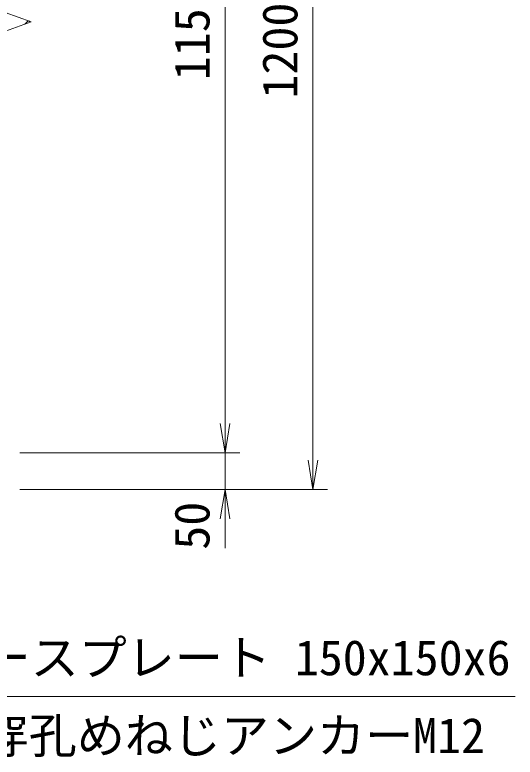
# Model space of a CAD drawing. Units: millimetres, scale not verified. Extents: x -4200 to 4200, y -2970 to 2970.
# Drawn here: x -1239 to -555, y -404 to 609 of the extents above; entities that cross this region are included whole.
import ezdxf
from ezdxf.enums import TextEntityAlignment as Align

# ---------------------------------------------------------------- set-up
doc = ezdxf.new("R2010")
doc.units = ezdxf.units.MM
doc.header["$LTSCALE"] = 20
for name, color, linetype, lineweight in [('0-4_D-STR-DIM', 7, 'Continuous', 9), ('0-5_0', 3, 'Continuous', 18), ('0-6_D-STR-TXT', 7, 'Continuous', 9), ('0-7_D-STR2', 7, 'Continuous', 9)]:
    doc.layers.add(name, color=color, linetype=linetype, lineweight=lineweight)
doc.styles.add('ＭＳ ゴシック', font='')
doc.styles.get('ＭＳ ゴシック').set_extended_font_data('MS Gothic')

# ---------------------------------------------------------------- blocks, each defined once
blk = doc.blocks.new('_Open')
at = {"layer": '0-5_0', "color": 7, "lineweight": 9}
blk.add_line((-20, 3.33), (0, 0), dxfattribs=at)
blk.add_lwpolyline([(-20, -3.33), (0, 0), (-20, 0)], dxfattribs=at)

msp = doc.modelspace()

# ---------------------------------------------------------------- linework, layer by layer
at = {"layer": '0-4_D-STR-DIM'}
for p, q in [((-951.55, 51.37), (-951.55, 1121.37)), ((-951.55, 51.37), (-951.55, 1121.37)), ((-831.55, 1.37), (-831.55, 1121.37)), ((-831.55, 1.37), (-831.55, 1121.37)), ((-1216.31, 599.19), (-1251.55, 612.02)), ((-1216.31, 599.19), (-1251.55, 612.02)), ((-1286.78, 573.54), (-1216.31, 599.19)), ((-1286.78, 573.54), (-1216.31, 599.19)), ((-951.55, 51.37), (-951.55, 91.37)), ((-951.55, 51.37), (-951.55, 91.37)), ((-1231.55, 11.37), (-931.55, 11.37)), ((-1231.55, 11.37), (-931.55, 11.37)), ((-1231.55, 11.37), (-931.55, 11.37)), ((-1231.55, 11.37), (-931.55, 11.37)), ((-951.55, -38.63), (-951.55, 11.37)), ((-951.55, -38.63), (-951.55, 11.37)), ((-1231.55, -38.63), (-931.55, -38.63)), ((-1231.55, -38.63), (-811.55, -38.63)), ((-1231.55, -38.63), (-931.55, -38.63)), ((-1231.55, -38.63), (-811.55, -38.63)), ((-951.55, -78.63), (-951.55, -118.63)), ((-951.55, -78.63), (-951.55, -118.63))]:
    msp.add_line(p, q, dxfattribs=at)
at = {"layer": '0-6_D-STR-TXT'}
msp.add_lwpolyline([(-555.47, -321.11), (-1402.08, -321.11), (-1535.39, -38.36)], dxfattribs=at)
at = {"layer": '0-7_D-STR2'}
for p, q in [((-1224.71, 596.13), (-1220.23, 600.62)), ((-1217.74, 598.67), (-1219.38, 600.31))]:
    msp.add_line(p, q, dxfattribs=at)

# ---------------------------------------------------------------- block references
at = {"layer": '0-4_D-STR-DIM', "xscale": 2, "yscale": 2}
for p, rotation in [((-951.55, 11.37), 270), ((-951.55, 11.37), 270), ((-951.55, 11.37), 270), ((-951.55, 11.37), 270), ((-831.55, -38.63), 270), ((-831.55, -38.63), 270), ((-951.55, -38.63), 90), ((-951.55, -38.63), 90)]:
    msp.add_blockref('_Open', p, dxfattribs=dict(at, rotation=rotation))

# ---------------------------------------------------------------- texts
at = {"layer": '0-4_D-STR-DIM', "style": 'ＭＳ ゴシック'}
for s, p in [('1150', (-958.29, 519.47)), ('1150', (-958.29, 519.47)), ('1200', (-838.29, 494.47)), ('1200', (-838.29, 494.47)), ('50', (-958.29, -120.83)), ('50', (-958.29, -120.83))]:
    msp.add_text(s, height=48.09, rotation=90, dxfattribs=at).set_placement(p, align=Align.BOTTOM_LEFT)
at = {"layer": '0-6_D-STR-TXT', "style": 'ＭＳ ゴシック'}
for s, p in [('ベースプレート 150x150x6 ', (-1348.11, -306.5)), ('他穿孔めねじアンカーM12', (-1350.73, -412.73))]:
    msp.add_text(s, height=48.09, dxfattribs=at).set_placement(p, align=Align.BOTTOM_LEFT)

doc.saveas('drawing.dxf')
